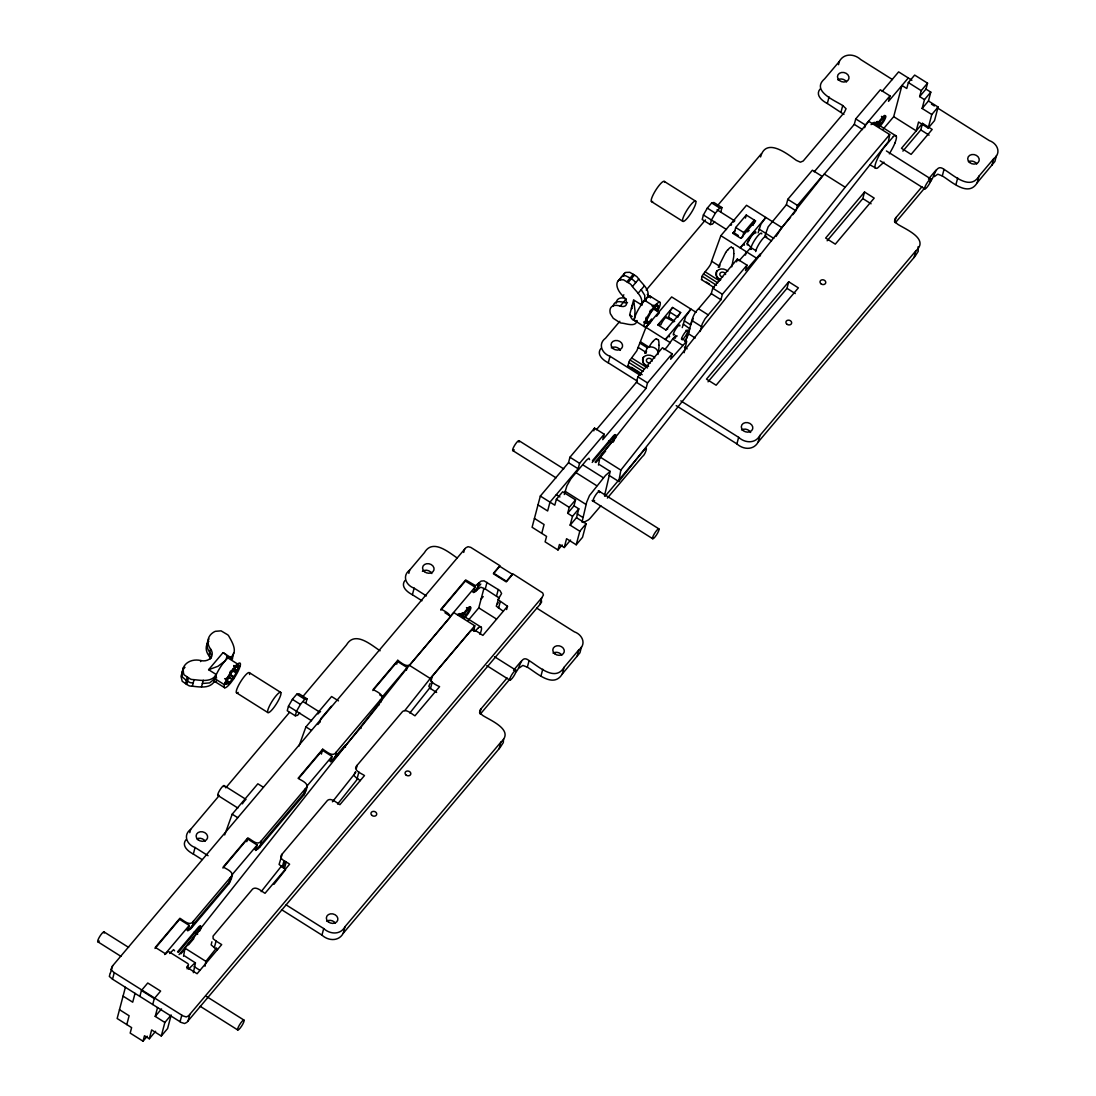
<?xml version="1.0" encoding="UTF-8"?>
<svg xmlns="http://www.w3.org/2000/svg" width="1096" height="1096" viewBox="0 0 1096 1096"><rect width="100%" height="100%" fill="white"/><g stroke="black" fill="none" stroke-linecap="round" stroke-linejoin="round"><path stroke-width="1.5" d="M227.447 680.027L227.447 680.027A5.686 1.192 -57.8 0 1 227.379 680.328L226.708 682.877A5.686 1.192 -57.8 0 1 226.612 683.205L226.201 684L224.858 683.096M647.284 319.237L646.53 322.142A5.686 1.192 -57.8 0 1 646.448 322.416L646.065 323.156L644.023 321.868M656.997 310.031L656.997 309.921A5.686 1.192 -57.8 0 1 657.066 309.661L658.025 306.359M659.052 345.281L659.025 346.131A63.732 43.155 43.6 0 1 658.737 349.186L658.175 352.775M733.923 253.628L733.895 254.478A63.732 43.155 43.6 0 1 733.608 257.533L731.758 266.835M174.593 950.821L173.593 949.629L169.688 953.479M589.538 459.58L588.977 458.21L586.483 460.197L570.934 478.747L566.906 485.775L564.303 494.515M677.218 335.993C673.465 334.677 667.628 348.514 664.066 349.583M228.352 683.644L226.242 682.63M648.202 322.854L646.078 321.827M669.546 336.815L669.272 335.458L665.272 339.486L690.946 309.099L685.644 316.634L682.246 327.608M738.293 235.489L734.279 232.955L734.347 231.653L732.745 233.27L740.786 238.325L742.499 237.257L743.759 232.558L754.295 220.091L752.925 225.283M744.431 245.161L744.157 243.805L740.143 247.847L765.816 217.446L760.871 224.255L758.131 232.859M750.856 249.217L750.582 247.86L739.101 260.752M878.266 125.451L878.252 122.492M183.539 956.315L184.991 948.177L409.356 665.299L453.854 612.609L474.76 625.789L473.76 631.351M205.021 966.234L205.897 961.343L216.529 947.944M598.471 465.074L599.937 456.936L824.288 174.072L868.799 121.382L889.692 134.548L888.445 141.507L618.788 481.5L609.034 475.363M618.788 481.5L620.843 470.115L845.194 187.238L889.692 134.548M668.533 317.456L670.368 310.757L672.615 307.455L680.657 312.524L678.301 316.1M237.353 670.944L236.873 671.807L232.777 669.231M227.968 678.684L230.722 673.958A5.686 1.192 -57.8 0 0 230.955 673.547L231.831 671.944L230.53 671.04M345.446 747.116L345.295 745.17L330.608 761.857L332.047 756.391L322.402 750.308L298.879 778.16M760.377 255.889L760.227 253.93L745.54 270.616L746.993 265.15L737.334 259.067L712.743 288.18L711.304 293.66L698.536 308.771C689.165 317.361 691.672 331.622 684.712 341.527M227.242 679.849L227.776 678.917M647.078 319.059L648.065 317.525A5.686 1.192 -57.8 0 0 648.311 317.114L650.969 312.36M657.189 310.168L656.764 310.949L653.983 309.291M231.146 673.095L229.818 672.081M238.558 666.395L236.229 665.71M463.156 617.473L463.307 613.733M668.683 317.58L673.985 321.539M667.505 329.403L667.519 328.362L665.916 329.978L657.874 324.909L672.615 307.455M632.214 316.511L629.652 314.894L633.611 299.92L641.311 304.77C644.188 296.605 634.748 290.728 631.104 284.741A6.288 3.411 40.2 0 0 630.008 283.754L623.419 279.768L619.336 279.918A17.221 9.357 40.2 0 0 618.185 280.864A15.55 8.439 40.2 0 0 622.87 295.989A9.713 5.275 40.2 0 1 626.474 304.154A9.713 5.275 40.2 0 1 620.199 306.085A15.55 8.439 40.2 0 0 610.006 311.839A17.221 9.357 40.2 0 0 610.404 313.757L613.239 318.292L619.761 322.553A6.288 3.411 40.2 0 0 620.994 323.032C625.734 323.128 635.584 327.91 637.146 320.58M644.695 300.222L644.777 295.413L641.16 289.659M647.64 297.29C650.503 289.125 641.078 283.248 637.42 277.261A6.288 3.411 40.2 0 0 636.324 276.274L629.748 272.288L625.652 272.438A17.221 9.357 40.2 0 0 624.501 273.384L618.185 280.864M696.083 312.333L671.656 296.934L645.969 327.334L636.817 350.789L629.173 361.296L627.803 366.352L628.515 365.694M658.381 305.661L656.846 305.181M659.395 324.608L659.559 323.306L657.874 324.909M790.586 217.296L781.9 227.571L746.527 205.281L720.853 235.681L711.605 261.218C710.825 267.808 699.618 275.11 701.947 279.521M604.485 495.872L610.198 471.417L605.526 475.417L589.511 495.488L586.648 502.283L582.003 522.189M214.583 681.137C209.446 689.713 198.116 686.507 190.074 686.041A6.288 5.11 14.8 0 1 188.663 685.589L182.237 681.315L181.032 676.465A17.221 14.001 14.8 0 1 181.635 674.341L183.361 667.779A15.55 12.645 14.8 0 1 200.856 660.559A9.713 7.905 14.8 0 0 210.665 657.929A9.713 7.905 14.8 0 0 210.583 649.051A15.55 12.645 14.8 0 1 213.186 632.474A17.221 14.001 14.8 0 1 215.337 631.323L221.063 630.844L227.735 634.817A6.288 5.11 14.8 0 1 228.667 635.844C232.147 642.133 238.257 651.599 230.735 657.504L223.022 652.641L208.61 669.711L216.309 674.561C211.199 683.164 199.842 679.945 191.8 679.479A6.288 5.11 14.8 0 1 190.389 679.027L183.977 674.752L182.758 669.903A17.221 14.001 14.8 0 1 183.361 667.779M185.525 683.767L187.265 677.205M186.69 684.507L188.43 677.945M112.6 965.85L110.943 969.453L113.669 972.248L182.991 1015.91L186.306 1016.951L188.581 1015.8L541.753 597.786L543.438 595.046L542.698 592.936L512.764 573.783L506.434 581.264L493.57 573.153L499.899 565.673L470.773 547.384L468.047 546.685L465.786 547.822L112.6 965.85L110.477 972.878M541.287 599.909L541.588 602.047L540.027 604.348L186.841 1022.363L184.58 1023.513L181.265 1022.486L112.532 979.194L114.272 972.618M192.321 686.288L194.061 679.726M200.582 661.587L200.856 660.559M210.377 658.97A9.713 7.905 14.8 0 0 208.843 655.627L210.583 649.051M201.5 686.795L203.24 680.232M125.396 987.291L117.149 1018.499L131.616 1027.623L130.177 1033.09L143.042 1041.2L147.248 1036.213M213.789 682.068L215.528 675.506M215.789 675.999L215.775 676.054A5.686 1.192 -57.8 0 1 215.693 676.328M126.794 1024.582L129.123 1015.759L119.478 1009.676M135.041 993.373L132.712 1002.196L123.067 996.127M139.863 996.415L141.439 990.483L147.755 983.002L160.619 991.099L154.289 998.593L152.728 1004.525M230.818 659.23L231.53 656.559M189.772 832.7L190.636 829.412L219.173 795.628M143.042 1041.2L144.48 1035.734L149.303 1038.775L155.618 1031.295M202.006 859.524L193.334 854.058L195.074 847.496C187.019 844.769 182.69 835.138 190.636 829.412M149.303 1038.775L151.645 1029.939L161.29 1036.021L167.606 1028.541L171.182 1014.992L164.866 1022.472L161.29 1036.021M164.866 1022.472L155.221 1016.389L157.55 1007.553M155.016 948.478L179.607 919.352L189.252 925.435L187.8 930.901L231.146 879.609L232.585 874.142L257.176 845.016L247.532 838.947L222.94 868.059M186.717 929.929C191.54 931.34 193.28 924.394 193.499 921.106L230.516 877.293C235.955 872.553 225.858 868.868 223.228 866.963L247.806 837.865C251.888 839.714 257.615 846.55 261.423 840.701L305.387 788.654C310.826 783.914 300.729 780.229 298.098 778.324L322.69 749.212C326.156 751.089 332.787 757.925 336.294 752.062L380.449 699.782C385.888 695.056 375.791 691.37 373.161 689.466L397.793 660.299C400.999 662.642 407.945 668.93 411.356 663.19L448.374 619.377C453.813 614.637 443.716 610.952 441.085 609.047L465.677 579.935L475.582 585.675L481.089 581.099L484.076 580.839L499.982 590.634L501.612 593.511L498.022 599.608L507.489 606.28L506.612 609.554M187.101 968.864L188.526 964.658L187.813 963.576L169.127 951.821L167.757 951.739L165.756 953.958L155.303 947.382L179.895 918.27C183.361 920.147 189.992 926.969 193.499 921.106M180.059 1021.746L181.799 1015.184M193.362 972.673L195.458 962.891L184.799 956.068M188.046 1021.047L189.786 1014.485M191.773 927.668L228.79 883.856L230.516 877.293M217.556 949.657L214.337 947.629L216.076 941.067L213.131 938.724L213.049 936.135L251.422 890.459C254.943 884.595 261.574 891.418 265.026 893.308L289.604 864.21C286.659 861.607 277.069 858.908 282.33 853.866L326.293 801.82C329.814 795.956 336.445 802.793 339.897 804.67L364.489 775.557C361.872 773.653 351.761 769.967 357.2 765.227L401.355 712.962C404.876 707.098 411.507 713.921 414.959 715.811L439.592 686.644C436.523 685.233 426.933 680.945 432.262 676.369L469.28 632.543C472.801 626.679 479.432 633.502 482.884 635.392L507.489 606.28M246.806 841.673L247.532 838.947M305.825 703.331L307.017 698.81L298.989 693.741L296.742 694.193L292.385 699.344L288.454 706.208L287.262 710.742L295.29 715.798L297.537 715.359L299.715 712.77M257.176 845.016L255.738 850.496L306.017 790.97L307.455 785.503L332.047 756.391M254.642 849.51C259.464 850.934 261.204 843.975 261.423 840.701M295.29 715.798L296.495 711.277L300.427 704.413L304.784 699.248L307.017 698.81M282.33 853.866L279.083 864.456L284.439 868.607L286.166 862.045M319.95 721.853L320.786 718.729L331.307 706.262M282.261 867.21L284.001 860.648M283.069 867.717L284.796 861.155M259.697 847.263L303.661 795.217L305.387 788.654M321.388 754.13L322.69 749.212M329.512 760.871C334.335 762.295 336.075 755.336 336.294 752.062M356.337 768.515L357.2 765.227M408.822 573.372L409.685 570.084L424.44 552.631C432.673 538.369 448.757 552.357 457.279 558.042M360.351 780.599L357.132 778.571L358.872 772.009M379.148 704.714L380.449 699.782M381.065 702.111L382.518 696.631L407.109 667.519L397.464 661.436L372.873 690.562M503.557 739.101L503.297 742.595L500.16 747.486L343.254 933.258C338.746 941.656 328.293 940.985 321.964 935.121L323.704 928.559L286.125 904.885M421.96 600.759L412.397 594.731L414.124 588.168C406.068 585.428 401.739 575.811 409.685 570.084M396.738 664.176L397.793 660.299M406.383 670.259L407.109 667.519M343.254 933.258L344.993 926.695L500.858 742.17C514.942 730.128 490.049 720.25 482.747 715.469L479.582 712.729L479.993 710.085L507.051 677.958M463.718 552.425L464.581 549.151M430.961 681.287L432.262 676.369M436.633 692.439L430.509 688.576L432.235 682.013M440.798 610.143L465.389 581.031L475.034 587.1L473.595 592.58L480.815 584.017M472.376 591.758C476.733 594.073 478.062 586.593 478.24 584.017M476.5 590.593L479.021 583.086M468.239 620.363L478.774 607.883L483.884 588.525M499.132 597.978L485.268 588.949L487.008 582.387M496.529 596.046L498.269 589.484M503.338 611.321L496.296 606.17L499.132 597.197M498.516 608.28L500.242 601.718M479.788 713.619L481.089 708.687M596.347 429.742L636.434 382.285L637.872 376.819L662.464 347.706L672.122 353.789L647.531 382.901L646.078 388.368L602.745 439.674L604.197 434.208L594.539 428.125L569.947 457.238L568.509 462.704L540.328 496.063L532.094 527.272L546.562 536.396L545.109 541.862L557.974 549.959L562.193 544.972M541.739 533.355L544.068 524.518L534.423 518.435M557.974 549.959L559.426 544.493L564.248 547.534L566.577 538.711L576.222 544.78L579.811 531.231L570.153 525.148L572.496 516.326L567.673 513.284L573.989 505.804L575.551 499.872L562.686 491.762L556.371 499.242L554.809 505.174L540.328 496.063M516.134 671.725C520.395 668.19 520.49 653.75 529.094 660.614C538.04 665.93 555.11 682.479 564.043 667.354L578.784 649.901C586.744 644.188 582.414 634.557 574.345 631.83L536.78 608.143M499.118 748.732L500.858 742.17M540.027 604.348L541.753 597.786M537.999 504.886L547.644 510.969L549.986 502.132L578.154 468.787L579.592 463.32L604.197 434.208M567.673 513.284L569.235 507.352L575.551 499.872M581.483 646.846L579.962 652.75L562.317 673.93C553.384 689.042 536.314 672.492 527.354 667.176L529.094 660.614M637.187 381.038L608.28 362.831L610.006 356.269C601.951 353.529 597.621 343.897 605.581 338.185L619.843 321.292M593.827 430.851L594.539 428.125M570.153 525.148L576.482 517.668L578.811 508.845L573.989 505.804M541.027 675.794L542.753 669.231M576.482 517.668L586.127 523.751L582.538 537.3L576.222 544.78M562.317 673.93L564.043 667.354M577.058 656.463L578.784 649.901M720.771 212.103L721.963 207.569L713.921 202.5L711.688 202.952L707.317 208.117L703.385 214.967L702.193 219.501L710.235 224.57L712.468 224.118L714.647 221.543M672.122 353.789L670.67 359.255L686.713 341.226L684.151 352.734M710.235 224.57L711.427 220.036L715.359 213.186L719.73 208.021L721.963 207.569M685.63 340.993L688.959 330.951M700.166 331.499L702.289 323.8L705.084 318.703L720.949 299.729L722.401 294.262L746.993 265.15M734.484 232.188L735.717 227.489L746.253 215.022L755.528 220.871L753.075 224.735M760.569 156.934C765.967 136.781 787.503 154.043 796.395 160.4L800.395 162.181L803.176 161.03L844.4 112.326L846.057 108.71L842.728 105.545C835.44 100.777 810.533 90.886 824.63 78.844L839.372 61.39C843.879 52.992 854.332 53.663 860.661 59.527L892.459 79.57M745.444 218.063L746.253 215.022M736.622 261.807L737.334 259.067M764.652 236.558L768.145 226.858L786.366 204.788L787.805 199.321L812.396 170.209L822.055 176.292L797.45 205.404L796.011 210.87L786.366 204.788M918.092 246.751L918.229 251.354L915.105 256.245L758.199 442.017C753.692 450.429 743.239 449.757 736.909 443.894L738.635 437.331L680.835 400.889M843.934 114.45L827.329 103.49L829.069 96.928M838.509 64.678L839.372 61.39M708.043 381.805L786.983 288.344L788.723 281.782L798.368 287.864L716.14 385.217L706.495 379.134L788.723 281.782M841.002 112.107L842.728 105.545M758.199 442.017L759.925 435.455L915.79 250.929C929.888 238.887 904.995 229.009 897.693 224.242L894.514 221.488L894.939 218.858L921.983 186.731M814.205 171.825L854.291 124.369L855.729 118.902L880.335 89.79L889.979 95.873L888.527 101.339L908.283 77.967M864.662 127.725L865.388 124.985L889.979 95.873M827.151 240.791L862.812 198.582L864.538 192.019L874.197 198.102L835.303 244.148L825.644 238.065L864.538 192.019M893.706 116.656L901.953 85.447L906.776 88.488L908.351 82.556L914.667 75.076L927.531 83.173L925.969 89.105L919.64 96.585L924.462 99.626L922.133 108.463L931.778 114.532L928.202 128.095L918.558 122.012L916.215 130.835L893.706 116.656L883.184 129.123M919.64 96.585L921.215 90.653L927.531 83.173M894.72 222.378L896.021 217.46M902.899 151.125L920.804 129.917L922.544 123.355L932.189 129.438L911.119 154.372L901.474 148.289L922.544 123.355M922.133 108.463L928.449 100.983L930.792 92.146L925.969 89.105M928.449 100.983L938.108 107.052L934.518 120.615L928.202 128.095M929.983 181.772C934.532 178.47 935.313 162.551 944.026 169.387C952.986 174.689 970.056 191.238 978.988 176.127L993.73 158.673C1001.676 152.947 997.346 143.329 989.291 140.589L937.258 107.805M914.064 257.492L915.79 250.929M996.428 155.605L994.894 161.509L977.248 182.69C968.316 197.801 951.246 181.251 942.3 175.949L944.026 169.387M955.959 184.553L957.698 177.99M977.248 182.69L978.988 176.127M991.99 165.236L993.73 158.673M236.298 666.93L234.941 666.012M645.215 299.249L645.914 299.633M656.134 306.14L654.792 305.222M232.434 659.162L232.804 656.271M233.462 677.643L236.133 672.875A5.686 1.192 -57.8 0 1 236.366 672.465L236.818 671.862M643.064 357.666L642.996 362.077M716.496 271.479L716.414 275.904A6.768 6.001 -2.1 0 0 720.538 279.877M360.831 728.456L361.077 727.758M215.693 676.328L215.309 677.068L216.666 677.931M224.68 834.947L232.188 814.191L257.861 783.791L263.382 787.271M298.975 746.075L305.907 726.922L331.581 696.522L338.472 700.865M745.417 255.08L746.582 251.888M776.009 236.531L781.9 227.571M645.229 352.624L647.298 347.775A6.809 5.535 14.8 0 1 655.107 348.186A6.809 5.535 14.8 0 1 657.942 354.488M718.661 266.451L718.277 267.356M725.662 252.532L718.798 266.095M894.925 143.069L894.706 143.617A17.056 3.576 -57.8 0 1 892.815 147.659L890.651 151.591A38.84 8.138 -57.8 0 1 889.363 153.824M645.188 352.72L644.886 353.446M675.725 337.267L675.273 338.198M361.666 726.347L378.901 704.673M236.174 666.793L235.366 667.985A5.686 1.192 -57.8 0 1 234.996 668.437L232.023 671.889M226.132 681.712L228.9 683.342M656.011 306.003L655.107 307.332A5.686 1.192 -57.8 0 1 654.833 307.647L652.326 310.62A5.686 1.192 -57.8 0 1 652.065 310.921L650.38 310.25M649.038 347.007L650.791 344.185A63.732 43.155 43.6 0 1 652.421 341.966L652.901 341.404M229.037 683.109L232.105 679.383A5.686 1.192 -57.8 0 1 232.366 679.068L232.599 678.89M185.991 839.7C181.1 845.728 188.293 851.524 193.334 854.058M405.054 580.373C400.15 586.401 407.342 592.196 412.397 594.731M600.937 348.459C596.032 354.488 603.225 360.283 608.28 362.831M819.986 89.132C815.082 95.16 822.288 100.955 827.329 103.49M693.275 318.498L690.658 324.854L684.233 320.799M668.012 318.621L671.821 320.47M673.985 338.006L675.657 336.157M110.107 973.344L109.353 976.44L112.532 979.194M211.912 941.779L211.158 944.875L214.323 947.615M231.722 658.559L233.667 652.983M883.938 162.153L877.512 168.058A38.018 7.96 -57.8 0 1 876.471 168.387L869.799 164.797M261.191 891.637L281.398 866.155M332.431 801.806L355.816 772.324M404.739 710.646L430.249 678.479L474.76 625.789M273.918 884.39L285.59 869.676M337.609 804.08L357.789 778.653M409.808 713.058L429.975 687.63M430.207 683.315L428.824 686.26L430.509 688.576M642.612 456.347C645.188 455.018 648.846 443.825 643.955 450.25L605.143 496.2M228.79 883.856L230.352 881.554L230.05 879.417M303.661 795.217L305.222 792.915L304.921 790.778M187.964 965.576L186.649 967.138L197.102 973.728L221.693 944.615L216.076 941.067M355.474 771.79L353.803 775.406L357.132 778.571M626.981 281.754L633.296 274.274M628.145 282.48L634.474 275M622.87 295.989L623.857 294.824M632.529 286.426L638.858 278.946M620.199 306.085L626.323 298.838M638.009 293.399L644.325 285.919M225.762 787.832L289.426 712.468M302.592 696.878L346.5 644.886C354.981 630.323 371.407 645.202 380.093 650.777M646.188 290.098L705.454 219.926M717.538 205.637L761.446 153.659M641.461 303.674L641.407 303.729A5.686 1.192 -57.8 0 1 641.16 304.044L640.982 304.195M641.53 303.962L647.859 296.482M648.9 322.197L651.599 319.005M317.813 724.497L319.909 722.004M732.745 233.27L734.854 230.776M740.786 238.325L755.528 220.871M665.916 329.978L680.657 312.524M882.17 91.365L898.624 71.884L911.899 80.241M164.66 954.548L189.252 925.435M475.034 587.1L450.442 616.226L444.935 612.746M792.75 214.72L794.929 212.158M334.568 758.624L361.05 727.265M177.538 951.876L198.088 927.545A5.836 1.219 -57.8 0 1 200.376 927.093A5.836 1.219 -57.8 0 1 196.348 934.121L179.045 954.602M461.567 615.623L467.691 608.376A5.836 1.219 -57.8 0 1 469.992 607.91A5.836 1.219 -57.8 0 1 465.964 614.938L464.43 616.747M592.484 460.635L613.034 436.318A5.836 1.219 -57.8 0 1 615.322 435.852A5.836 1.219 -57.8 0 1 611.294 442.88L595.073 462.087M876.499 124.396L882.636 117.135A5.836 1.219 -57.8 0 1 884.924 116.683A5.836 1.219 -57.8 0 1 880.896 123.697L878.595 126.424M178.347 952.383L198.897 928.052A5.836 1.219 -57.8 0 1 201.28 926.627A5.836 1.219 -57.8 0 1 199.65 931.011M462.005 616.555L468.499 608.883A5.836 1.219 -57.8 0 1 470.787 608.417A5.836 1.219 -57.8 0 1 466.759 615.445L464.594 618.007M592.196 462.43L613.829 436.825A5.836 1.219 -57.8 0 1 616.158 435.249A5.836 1.219 -57.8 0 1 615.13 438.77M876.951 125.328L883.431 117.642A5.836 1.219 -57.8 0 1 885.732 117.19A5.836 1.219 -57.8 0 1 881.705 124.204L879.54 126.766M180.936 953.821L185.265 948.698M188.512 944.862L193.91 938.464M595.882 462.594L605.609 451.073M481.103 599.06L483.213 596.567M497.406 603.759L498.187 602.827M572.496 516.326L578.811 508.845M924.462 99.626L930.792 92.146M155.221 1016.389L161.537 1008.909M564.248 547.534L570.564 540.054M600.855 505.79L590.128 518.326A14.974 3.137 -57.8 0 1 588.36 519.942L583.428 522.491M607.39 498.064L642.215 456.813M579.811 531.231L586.127 523.751M931.778 114.532L938.108 107.052M513.531 670.273L521.107 661.313M928.476 179.045L936.053 170.086M480.432 713.976L509.64 679.41M895.377 222.748L924.572 188.169M188.526 969.083L195.252 962.644M214.652 678.794L209.637 682.89L202.363 683.507M477.294 589.648L480.76 587.182L485.268 588.949M934.313 176.648L937.779 174.182L942.3 175.949M519.367 667.875L522.847 665.409L527.354 667.176M759.925 435.455C755.418 443.866 744.979 443.195 738.635 437.331M344.993 926.695C340.486 935.094 330.033 934.422 323.704 928.559M727.771 249.751L727.292 250.313A63.732 43.155 43.6 0 0 725.675 252.532M226.516 684.055L228.174 683.548M640.612 304.4L642.188 305.085M651.668 311.154L651.024 312.155L649.654 311.291M475.048 631.022L478.144 628.118M226.214 684.411L224.954 683.452M646.037 323.649L644.106 322.224M871.073 124.643L872.183 123.711M648.27 323.197L648.791 322.471L646.051 320.744M893.076 136.89L883.143 148.645A19.057 3.987 -57.8 0 0 874.937 166.715L874.868 167.099A17.056 3.576 -57.8 0 0 875.375 168.305L875.512 168.373M657.079 310.058L653.75 307.88M227.365 679.945L225.913 679.109M647.12 319.169L645.75 318.32M208.665 669.697L217.899 666.327L224.817 661.135A11.015 4.973 -30.7 0 0 226.694 657.175M656.271 306.442L657.504 306.195M646.777 323.005L648.01 322.758M237.654 666.998L233.695 665.519M731.388 247.244L732.991 248.107M656.504 338.897L658.107 339.76M193.184 683.014L190.937 682.753A6.288 5.11 14.8 0 1 189.526 682.315L187.567 681.219M647.257 294.399L650.38 297.633M630.145 278.014L625.391 275.658L622.501 276.178A17.221 9.357 40.2 0 0 621.35 277.124A15.55 8.439 40.2 0 0 620.103 279.877M908.351 82.556L921.215 90.653M931.477 104.161L934.367 105.983M920.804 129.917L929.079 135.137M881.431 116.382L882.636 117.135M877.28 121.423L880.896 123.697M874.978 122.642L895.884 135.822M855.729 118.902L865.388 124.985M854.291 124.369L862.566 129.588M886.417 150.96L930.984 179.045A5.836 1.219 -57.8 0 1 927.175 187.046A5.836 1.219 -57.8 0 1 925.435 185.827A5.836 1.219 -57.8 0 1 930.984 179.045M880.17 160.811L924.75 188.896M824.288 174.072L845.194 187.238M862.812 198.582L871.073 203.788M787.805 199.321L797.45 205.404M759.103 229.146L773.803 238.407M711.688 202.952L719.73 208.021M766.036 237.421L771.543 240.901M717.058 209.788L734.142 220.556M707.317 208.117L715.359 213.186M664.34 181.443L695.686 201.198A11.96 2.507 -57.8 0 1 687.63 217.789A11.96 2.507 -57.8 0 1 684.384 214.789A11.96 2.507 -57.8 0 1 695.686 201.198M735.717 227.489L743.759 232.558M703.385 214.967L711.427 220.036M712.249 220.529L726.484 229.502M755.856 250.669L751.034 247.641L747.253 243.353M720.853 235.681L756.226 257.971M651.421 201.554L682.781 221.324M786.983 288.344L795.258 293.564M711.605 261.218L718.908 265.821M705.221 271.863L719.524 280.877M703.522 273.89L717.812 282.905M702.18 276.233L716.469 285.234M706.358 282.069L709.222 283.864M701.303 279.507L714.167 287.618M712.743 288.18L722.401 294.262M711.304 293.66L720.949 299.729M698.536 308.771L708.18 314.853M631.31 278.74L633.173 280.014A6.288 3.411 40.2 0 1 634.269 281.001L635.694 282.686M691.823 320.47L701.467 326.553M650.257 296.249L659.984 302.386M669.93 312.141L677.972 317.21M656.079 304.4L658.121 305.688M646.024 300.551L644.284 300.304A5.686 1.192 -57.8 0 1 643.927 300.77M653.531 305.277L655.586 306.565M683.342 324.156L689.658 328.663A26.099 5.466 -57.8 0 1 688.987 330.924M644.667 300.345L654.298 306.428M657.134 308.908L658.34 309.661M652.052 305.99L654.792 307.702M654.339 307.894L657.079 309.62M668.574 317.306L674.67 321.292M672.314 320.786L673.821 321.745M686.014 330.266L688.589 331.896M688.329 333.677L695.22 338.02M681.767 338.554L684.342 340.171M646.202 317.319L647.558 318.183M646.174 320.47L649.983 322.772M672.862 339.171L682.507 345.254M684.384 347.117L687.137 348.857M645.969 327.334L670.41 342.733M633.228 319.662L644.106 326.512M640.694 341.925L648.969 347.131M639.749 343.034L647.298 347.775M638.173 347.405L645.476 352.008M631.789 358.05L647.517 367.955M630.09 360.077L644.38 369.078M628.748 362.42L643.037 371.421M631.502 367.338L640.078 372.75M627.871 365.694L642.174 374.709M610.006 356.269L640.365 375.394M637.872 376.819L647.531 382.901M676.205 405.63L736.909 443.894M636.434 382.285L646.078 388.368M608.54 441.14L611.294 442.88M599.937 456.936L620.843 470.115M599.745 464.827L610.198 471.417M582.565 464.677L603.458 477.842M569.947 457.238L579.592 463.32M568.509 462.704L578.154 468.787M575.88 472.582L596.786 485.747M519.025 440.715L563.728 468.883M598.334 490.693L658.902 528.861A5.836 1.219 -57.8 0 1 655.093 536.862A5.836 1.219 -57.8 0 1 653.353 535.643A5.836 1.219 -57.8 0 1 658.902 528.861M512.777 450.566L556.042 477.829M592.1 500.543L652.668 538.711M565.152 491.296L586.045 504.475M556.302 494.652L559.919 496.94M556.371 499.242L569.235 507.352M577.085 513.805L582.661 517.312M478.774 607.883L496.461 619.035M466.485 607.609L467.691 608.376M462.95 613.034L465.964 614.938M460.032 613.883L480.939 627.049M414.124 588.168L426.426 595.923M494.474 656.696L516.052 670.286A5.836 1.219 -57.8 0 1 512.229 678.273A5.836 1.219 -57.8 0 1 510.503 677.068A5.836 1.219 -57.8 0 1 516.052 670.286M486.802 665.642L509.804 680.137M409.356 665.299L430.249 678.479M379.764 694.905L382.518 696.631M296.742 694.193L304.784 699.248M303.537 701.92L319.21 711.784M226.735 657.162L237.613 664.025M238.366 664.93L240.175 666.08M292.385 699.344L300.427 704.413M249.395 672.684L280.754 692.439A11.96 2.507 -57.8 0 1 272.685 709.03A11.96 2.507 -57.8 0 1 269.452 706.03A11.96 2.507 -57.8 0 1 280.754 692.439M236.229 665.19L238.284 666.478M236.01 665.998L238.051 667.286L237.065 671.026L233.654 668.875M233.695 666.067L235.736 667.354M233.845 668.697L237.257 670.848M231.982 670.382L236.078 672.958M288.454 706.208L311.552 720.743M229.818 674.163L233.914 676.739M229.324 675.259C236.065 677.081 233.133 681.493 228.598 676.301M232.503 678.054L233.708 678.808M227.954 676.862L232.051 679.438M305.907 726.922L311.428 730.388M226.351 678.123L227.721 678.972M224.639 678.657L227.365 680.383M226.927 680.561L229.653 682.287M214.789 678.63L224.42 684.712M236.489 692.795L267.835 712.551M214.816 681.534L224.653 687.726M224.132 785.599L245.49 799.066M217.885 795.449L237.832 808.012M232.188 814.191L237.709 817.671M195.074 847.496L208.076 855.702M281.508 909.625L321.964 935.121M193.595 932.381L196.348 934.121M184.991 948.177L205.897 961.343M194.088 966.59L199.664 970.111M104.079 931.943L128.602 947.396M206.473 996.47L243.97 1020.102A5.836 1.219 -57.8 0 1 240.161 1028.103A5.836 1.219 -57.8 0 1 238.421 1026.883A5.836 1.219 -57.8 0 1 243.97 1020.102M97.845 941.793L120.916 956.342M200.226 1006.32L237.722 1029.952M141.439 990.483L154.289 998.593M186.389 680.493L182.32 676.958L181.895 673.177A17.221 14.001 14.8 0 1 182.498 671.053A15.55 12.645 14.8 0 1 184.977 667.327M633.707 300.455L635.009 310.771L634.625 317.84A11.015 2.795 83.3 0 1 633.214 319.621M627.487 302.606A9.713 5.275 40.2 0 1 623.35 302.345A15.55 8.439 40.2 0 0 613.144 306.373M623.24 276.329A15.55 8.439 40.2 0 1 624.501 273.384M651.627 320.703A14.522 3.041 -57.8 0 1 644.434 323.361A14.522 3.041 -57.8 0 1 656.778 303.798A14.522 3.041 -57.8 0 1 657.367 311.62M636.255 320.539A14.522 3.041 -57.8 0 1 639.913 306.907A14.522 3.041 -57.8 0 1 650.64 297.701M616.267 303.154A15.55 8.439 40.2 0 1 624.871 298.167M633.241 319.922A20.303 5.151 83.3 0 1 629.679 314.73M741.567 429.961A5.836 4.74 14.8 0 1 750.623 432.454M611.321 347.884A5.836 4.74 14.8 0 1 620.377 350.378M968.439 161.646A5.836 4.74 14.8 0 1 976.783 163.934M837.755 79.83A5.836 4.74 14.8 0 1 846.55 81.858M632.132 308.579A5.836 1.219 -57.8 0 1 633.474 303.482M681.411 339.102A5.836 1.219 -57.8 0 1 685.918 331.334A5.836 1.219 -57.8 0 1 687.288 332.718A5.836 1.219 -57.8 0 1 682.178 339.87M674.629 334.444A5.836 1.219 -57.8 0 1 673.698 332.937A5.836 1.219 -57.8 0 1 677.671 326.498A5.836 1.219 -57.8 0 1 679.821 325.992M660.792 324.964A5.836 1.219 -57.8 0 1 664.943 318.224A5.836 1.219 -57.8 0 1 666.861 318.278M656.696 316.182A6.809 1.425 -57.8 0 1 659.312 312.949M658.408 339.787A15.015 10.165 43.6 0 1 658.792 345.144M653.106 341.555A15.741 10.659 43.6 0 1 656.353 338.691M648.572 366.201A6.809 5.535 14.8 0 1 643.462 357.378A6.809 5.535 14.8 0 1 654.764 357.94M650.421 362.995A2.918 2.37 14.8 0 1 646.462 361.036A2.918 2.37 14.8 0 1 649.065 358.296A2.918 2.37 14.8 0 1 652.134 361.187M646.407 351.062A10.522 1.63 -59.1 0 1 645.941 353.378M643.188 357.721A4.439 1.165 -70.5 0 1 643.434 357.063M648.366 366.324A6.768 6.001 -2.1 0 1 642.831 362.118M872.361 123.341A19.057 3.987 -57.8 0 1 875.54 124.41M874.485 123.588A19.057 3.987 -57.8 0 1 878.499 122.122M614.281 440.291A5.836 1.219 -57.8 0 1 613.007 442.236M893.254 136.521A19.057 3.987 -57.8 0 1 894.87 143.124M594.594 500.488A5.836 1.219 -57.8 0 1 593.347 499.365A5.836 1.219 -57.8 0 1 597.443 492.679A5.836 1.219 -57.8 0 1 599.457 492.556M750.952 249.45A9.713 2.041 -57.8 0 1 755.692 238.613A9.713 2.041 -57.8 0 1 761.761 233.9M755.678 251.573A9.713 2.041 -57.8 0 1 761.583 240.202A9.713 2.041 -57.8 0 1 766.556 237.311M748.404 241.791A5.836 1.219 -57.8 0 1 751.555 236.078A5.836 1.219 -57.8 0 1 754.596 233.434M747.924 244.901A7.768 1.63 -57.8 0 1 750.513 236.846A7.768 1.63 -57.8 0 1 755.774 232.996M514.202 449.826A5.836 1.219 -57.8 0 1 512.996 448.593A5.836 1.219 -57.8 0 1 517.244 441.825A5.836 1.219 -57.8 0 1 518.97 442.209M652.641 201.445A11.96 2.507 -57.8 0 1 655.614 190.389A11.96 2.507 -57.8 0 1 664.601 182.279M747.664 231.859A5.836 1.219 -57.8 0 1 747.979 231.516M748.815 230.735A5.836 1.219 -57.8 0 1 749.171 230.489M731.032 225.338A6.809 1.425 -57.8 0 1 731.566 224.529M733.443 222.077A6.809 1.425 -57.8 0 1 734.827 220.748M720.702 279.686A6.809 5.535 14.8 0 1 717.072 270.972A6.809 5.535 14.8 0 1 727.785 271.301M722.702 276.918A2.918 2.37 14.8 0 1 719.812 274.356A2.918 2.37 14.8 0 1 722.511 272.109A2.918 2.37 14.8 0 1 725.566 274.521M733.279 248.134A15.015 10.165 43.6 0 1 733.662 253.491M727.977 249.902A15.741 10.659 43.6 0 1 731.224 247.038M719.839 264.876A10.522 1.63 -59.1 0 1 719.373 267.205M716.62 271.534A4.439 1.165 -70.5 0 1 716.866 270.89M218.789 795.162A5.836 1.219 -57.8 0 1 218.282 793.052A5.836 1.219 -57.8 0 1 222.365 786.695A5.836 1.219 -57.8 0 1 224.173 786.791M242.38 803.848A6.809 1.425 -57.8 0 1 245.97 799.422M317.991 713.934A6.809 1.425 -57.8 0 1 320.566 711.647M216.542 681.26A14.522 3.041 -57.8 0 1 220.392 667.19A14.522 3.041 -57.8 0 1 230.708 659.189M211.268 658.093A9.713 7.905 14.8 0 0 209.706 652.339A15.55 12.645 14.8 0 1 208.966 638.927M222.872 652.791A20.303 9.152 -30.7 0 1 226.968 657.052M208.843 655.627A15.55 12.645 14.8 0 1 208.843 641.27M181.635 674.341A15.55 12.645 14.8 0 1 183.484 671.286M238.175 692.398A11.96 2.507 -57.8 0 1 240.956 681.191A11.96 2.507 -57.8 0 1 249.559 674.506M326.622 921.202A5.836 4.74 14.8 0 1 335.417 923.229M196.842 838.865A5.836 4.74 14.8 0 1 205.185 841.153M553.055 653.134A5.836 4.74 14.8 0 1 561.837 655.161M422.412 571.345A5.836 4.74 14.8 0 1 431.865 573.551M99.257 941.053A5.836 1.219 -57.8 0 1 98.01 939.943A5.836 1.219 -57.8 0 1 102.12 933.258A5.836 1.219 -57.8 0 1 104.12 933.134M457.416 614.582A19.057 3.987 -57.8 0 1 460.621 615.267M478.322 627.748A19.057 3.987 -57.8 0 1 479.925 634.365M197.746 933.888A5.836 1.219 -57.8 0 1 197.444 934.272M459.539 614.829A19.057 3.987 -57.8 0 1 463.553 613.349M499.735 566.303L493.406 573.783L506.27 581.894L512.586 574.414L499.735 566.303M820.767 283.617A2.918 2.37 14.8 0 0 825.644 283.124A2.918 2.37 14.8 0 0 822.247 279.781A2.918 2.37 14.8 0 0 820.767 283.617M786.668 323.991A2.918 2.37 14.8 0 0 791.531 323.498A2.918 2.37 14.8 0 0 788.147 320.155A2.918 2.37 14.8 0 0 786.668 323.991M743.157 430.536A5.836 4.74 14.8 0 0 752.692 428.892A5.836 4.74 14.8 0 0 745.362 422.631A5.836 4.74 14.8 0 0 743.157 430.536M612.911 348.459A5.836 4.74 14.8 0 0 622.46 346.816A5.836 4.74 14.8 0 0 615.116 340.555A5.836 4.74 14.8 0 0 612.911 348.459M969.576 162.482A5.836 4.74 14.8 0 0 979.112 160.838A5.836 4.74 14.8 0 0 971.782 154.563A5.836 4.74 14.8 0 0 969.576 162.482M839.344 80.405A5.836 4.74 14.8 0 0 848.879 78.761A5.836 4.74 14.8 0 0 841.55 72.487A5.836 4.74 14.8 0 0 839.344 80.405M230.379 683.274A14.522 3.041 -57.8 0 0 240.12 663.162A14.522 3.041 -57.8 0 0 226.379 679.739A14.522 3.041 -57.8 0 0 230.379 683.274M405.835 774.858A2.918 2.37 14.8 0 0 410.699 774.351A2.918 2.37 14.8 0 0 407.315 771.009A2.918 2.37 14.8 0 0 405.835 774.858M371.722 815.232A2.918 2.37 14.8 0 0 376.599 814.725A2.918 2.37 14.8 0 0 373.215 811.383A2.918 2.37 14.8 0 0 371.722 815.232M328.211 921.777A5.836 4.74 14.8 0 0 337.746 920.133A5.836 4.74 14.8 0 0 330.417 913.859A5.836 4.74 14.8 0 0 328.211 921.777M197.979 839.7A5.836 4.74 14.8 0 0 207.514 838.056A5.836 4.74 14.8 0 0 200.184 831.782A5.836 4.74 14.8 0 0 197.979 839.7M554.645 653.709A5.836 4.74 14.8 0 0 564.18 652.065A5.836 4.74 14.8 0 0 556.85 645.804A5.836 4.74 14.8 0 0 554.645 653.709M424.399 571.633A5.836 4.74 14.8 0 0 433.948 569.989A5.836 4.74 14.8 0 0 426.604 563.728A5.836 4.74 14.8 0 0 424.399 571.633"/></g></svg>
